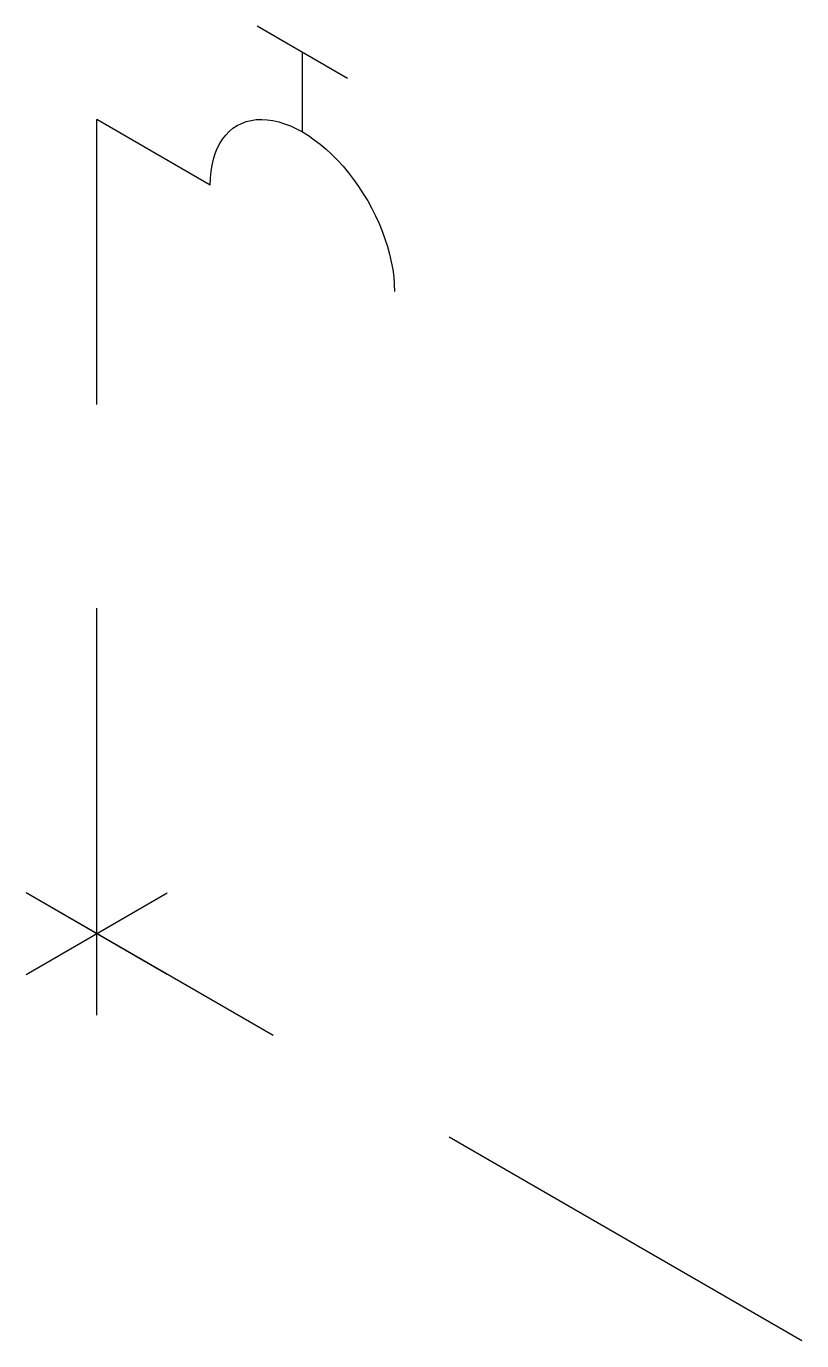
# Model space of a CAD drawing. Header units: millimetres. Extents: x -9839.98 to -9839.504, y -59.105 to -58.298.
import ezdxf

# ---------------------------------------------------------------- set-up
doc = ezdxf.new("R2010")
doc.units = ezdxf.units.MM
doc.linetypes.add('HIDDEN', pattern=[0.375, 0.25, -0.125])
doc.layers.add('Tub_iso_instalações', color=2, linetype='Continuous')

msp = doc.modelspace()

# ---------------------------------------------------------------- linework, layer by layer
at = {"layer": 'Tub_iso_instalações', "color": 3}
for p, q in [((-9839.78264, -58.32955), (-9839.83814, -58.29751)), ((-9839.81039, -58.36241), (-9839.81039, -58.31353)), ((-9839.86699, -58.39509), (-9839.93668, -58.35485))]:
    msp.add_line(p, q, dxfattribs=at)
at = {"layer": 'Tub_iso_instalações', "color": 1, "linetype": 'HIDDEN'}
for p, q in [((-9839.93668, -58.90485), (-9839.93668, -58.35485)), ((-9839.50367, -59.10485), (-9839.97998, -58.82985)), ((-9839.97998, -58.87985), (-9839.89338, -58.82985)), ((-9839.89338, -58.87985), (-9839.97998, -58.82985))]:
    msp.add_line(p, q, dxfattribs=at)
at = {"layer": 'Tub_iso_instalações', "color": 3, "extrusion": (0, 0, -1)}
msp.add_ellipse((-9839.81039, -58.42776), major_axis=(0.04002, -0.06932), ratio=0.57735, start_param=2.356194, end_param=5.497787, dxfattribs=at)

doc.saveas('drawing.dxf')
